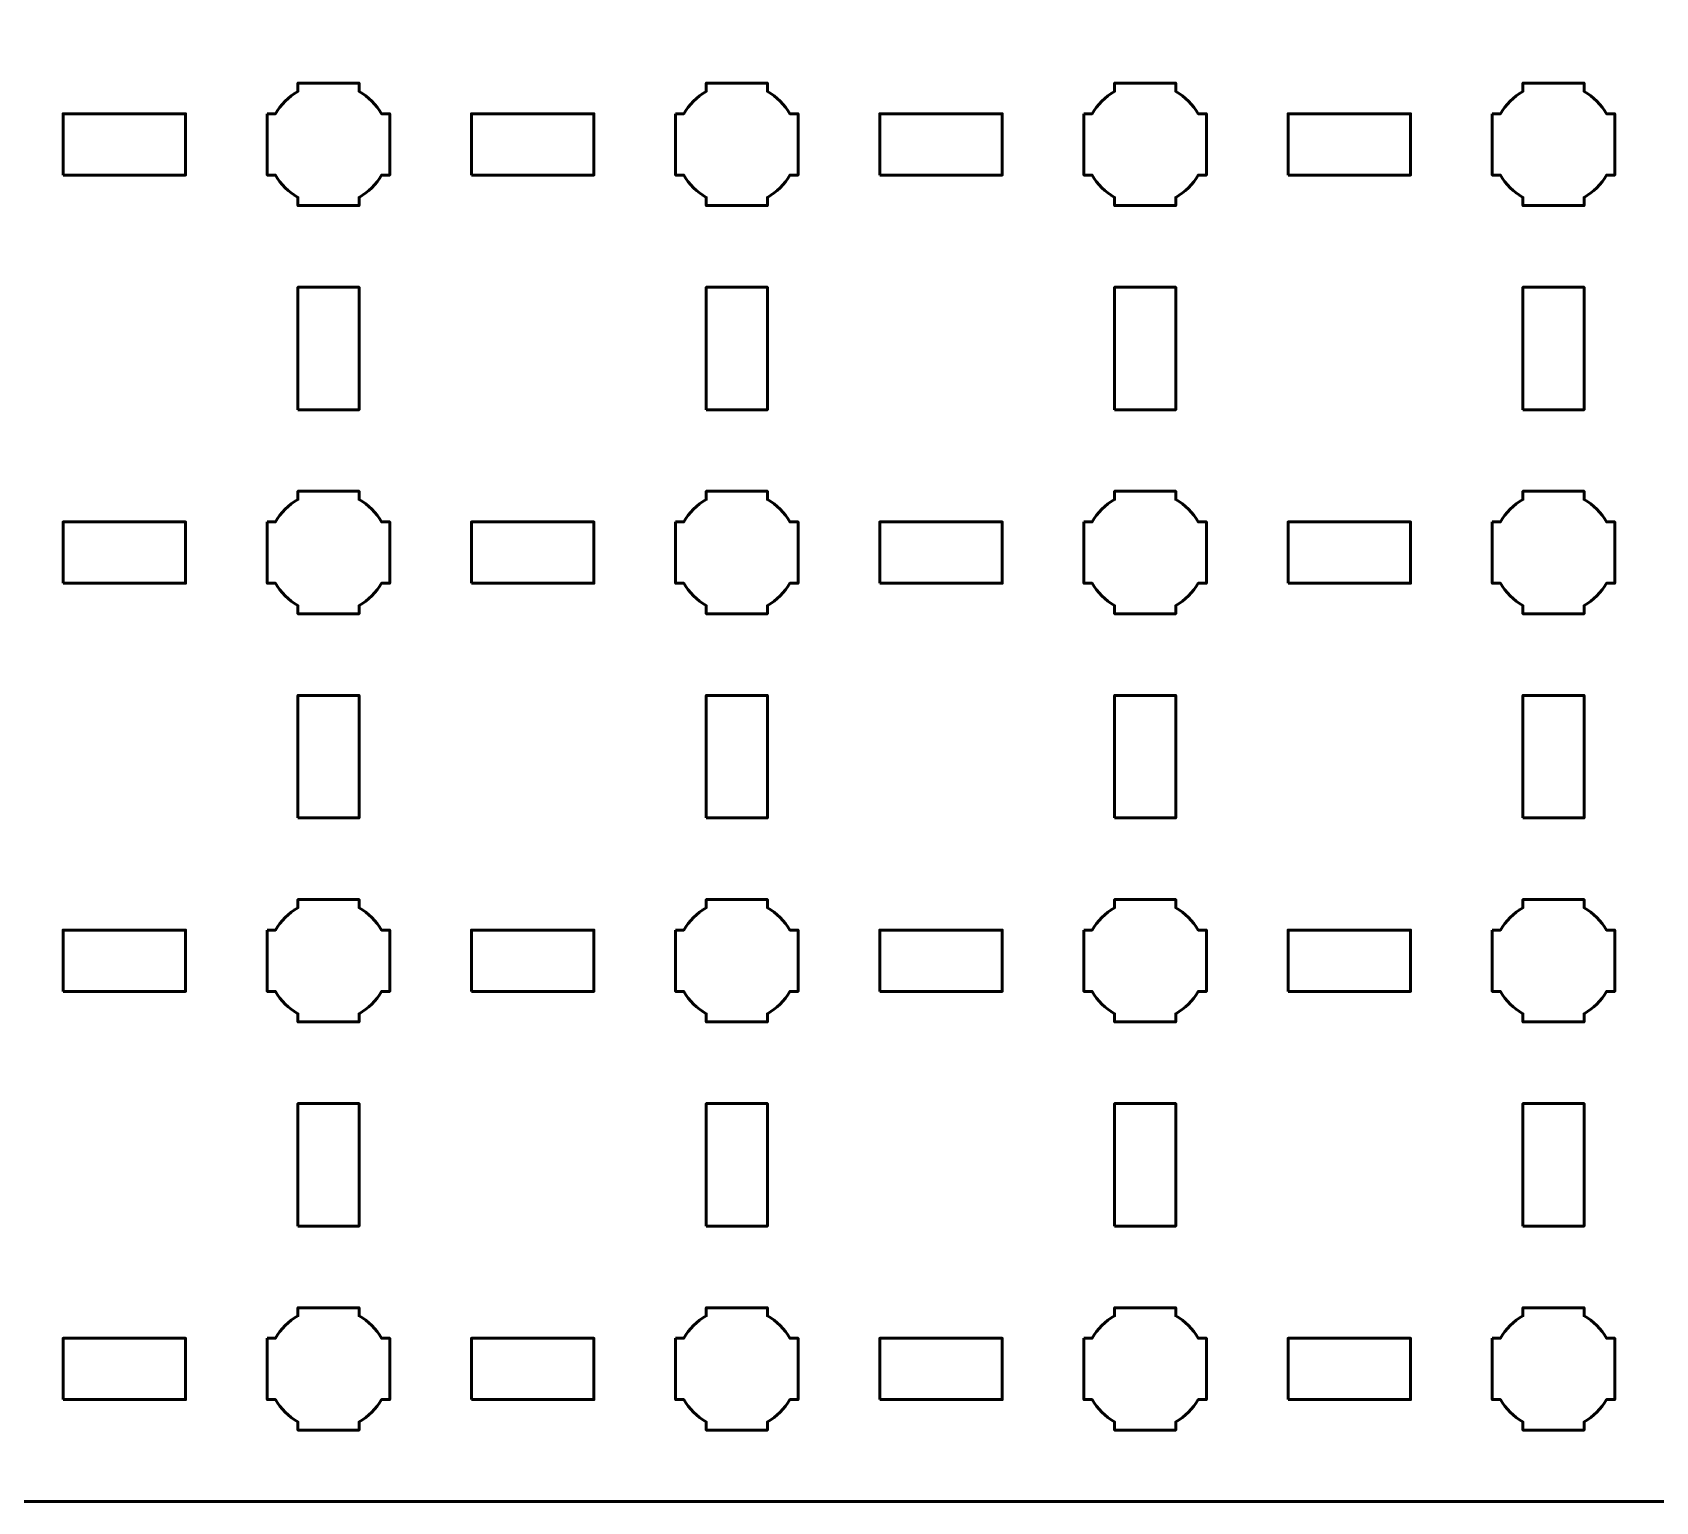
# Model space of a CAD drawing. Header units: centimetres. Extents: x -40.1 to 19.1, y -44.5 to 14.8.
# Drawn here: x -18.95 to -11, y -44.5 to -37.3 of the extents above; entities that cross this region are included whole.
import ezdxf

# ---------------------------------------------------------------- set-up
doc = ezdxf.new("R2010")
doc.units = ezdxf.units.CM
doc.header["$MEASUREMENT"] = 0
doc.layers.add('Layer 1', color=7, linetype='Continuous')

msp = doc.modelspace()

# ---------------------------------------------------------------- linework, layer by layer
at = {"layer": 'Layer 1', "lineweight": 53}
for points in [[(-18.8, -38), (-18.2, -38), (-18.2, -37.7), (-18.8, -37.7), (-18.8, -38)], [(-16.8, -38), (-16.2, -38), (-16.2, -37.7), (-16.8, -37.7), (-16.8, -38)], [(-14.8, -38), (-14.2, -38), (-14.2, -37.7), (-14.8, -37.7), (-14.8, -38)], [(-12.8, -38), (-12.2, -38), (-12.2, -37.7), (-12.8, -37.7), (-12.8, -38)], [(-17.65, -39.15), (-17.35, -39.15), (-17.35, -38.55), (-17.65, -38.55), (-17.65, -39.15)], [(-15.65, -39.15), (-15.35, -39.15), (-15.35, -38.55), (-15.65, -38.55), (-15.65, -39.15)], [(-13.65, -39.15), (-13.35, -39.15), (-13.35, -38.55), (-13.65, -38.55), (-13.65, -39.15)], [(-11.65, -39.15), (-11.35, -39.15), (-11.35, -38.55), (-11.65, -38.55), (-11.65, -39.15)], [(-18.8, -40), (-18.2, -40), (-18.2, -39.7), (-18.8, -39.7), (-18.8, -40)], [(-16.8, -40), (-16.2, -40), (-16.2, -39.7), (-16.8, -39.7), (-16.8, -40)], [(-14.8, -40), (-14.2, -40), (-14.2, -39.7), (-14.8, -39.7), (-14.8, -40)], [(-12.8, -40), (-12.2, -40), (-12.2, -39.7), (-12.8, -39.7), (-12.8, -40)], [(-17.65, -41.15), (-17.35, -41.15), (-17.35, -40.55), (-17.65, -40.55), (-17.65, -41.15)], [(-15.65, -41.15), (-15.35, -41.15), (-15.35, -40.55), (-15.65, -40.55), (-15.65, -41.15)], [(-13.65, -41.15), (-13.35, -41.15), (-13.35, -40.55), (-13.65, -40.55), (-13.65, -41.15)], [(-11.65, -41.15), (-11.35, -41.15), (-11.35, -40.55), (-11.65, -40.55), (-11.65, -41.15)], [(-18.8, -42), (-18.2, -42), (-18.2, -41.7), (-18.8, -41.7), (-18.8, -42)], [(-16.8, -42), (-16.2, -42), (-16.2, -41.7), (-16.8, -41.7), (-16.8, -42)], [(-14.8, -42), (-14.2, -42), (-14.2, -41.7), (-14.8, -41.7), (-14.8, -42)], [(-12.8, -42), (-12.2, -42), (-12.2, -41.7), (-12.8, -41.7), (-12.8, -42)], [(-17.65, -43.15), (-17.35, -43.15), (-17.35, -42.55), (-17.65, -42.55), (-17.65, -43.15)], [(-15.65, -43.15), (-15.35, -43.15), (-15.35, -42.55), (-15.65, -42.55), (-15.65, -43.15)], [(-13.65, -43.15), (-13.35, -43.15), (-13.35, -42.55), (-13.65, -42.55), (-13.65, -43.15)], [(-11.65, -43.15), (-11.35, -43.15), (-11.35, -42.55), (-11.65, -42.55), (-11.65, -43.15)], [(-18.8, -44), (-18.2, -44), (-18.2, -43.7), (-18.8, -43.7), (-18.8, -44)], [(-16.8, -44), (-16.2, -44), (-16.2, -43.7), (-16.8, -43.7), (-16.8, -44)], [(-14.8, -44), (-14.2, -44), (-14.2, -43.7), (-14.8, -43.7), (-14.8, -44)], [(-12.8, -44), (-12.2, -44), (-12.2, -43.7), (-12.8, -43.7), (-12.8, -44)]]:
    msp.add_lwpolyline(points, close=True, dxfattribs=at)
for points, knots in [([(-40.15, -44), (-40.15, -44), (-40.15, 14.3), (-40.15, 14.3), (-40.15, 14.3), (-40.15, 14.57609), (-39.92609, 14.8), (-39.65, 14.8), (-39.65, 14.8), (-39.65, 14.8), (18.65, 14.8), (18.65, 14.8), (18.65, 14.8), (18.92609, 14.8), (19.15, 14.57609), (19.15, 14.3), (19.15, 14.3), (19.15, 14.3), (19.15, -44), (19.15, -44), (19.15, -44), (19.15, -44.27609), (18.92609, -44.5), (18.65, -44.5), (18.65, -44.5), (18.65, -44.5), (-39.65, -44.5), (-39.65, -44.5), (-39.65, -44.5), (-39.92609, -44.5), (-40.15, -44.27609), (-40.15, -44)], [0, 0, 0, 0, 0.125, 0.125, 0.125, 0.125, 0.25, 0.25, 0.25, 0.25, 0.375, 0.375, 0.375, 0.375, 0.5, 0.5, 0.5, 0.5, 0.625, 0.625, 0.625, 0.625, 0.75, 0.75, 0.75, 0.75, 0.875, 0.875, 0.875, 0.875, 1, 1, 1, 1]), ([(-17.8, -37.7), (-17.8, -37.7), (-17.75985, -37.7), (-17.75985, -37.7), (-17.75985, -37.7), (-17.7335, -37.65447), (-17.69553, -37.6165), (-17.65, -37.59015), (-17.65, -37.59015), (-17.65, -37.59015), (-17.65, -37.55), (-17.65, -37.55), (-17.65, -37.55), (-17.65, -37.55), (-17.5, -37.55), (-17.5, -37.55), (-17.5, -37.55), (-17.5, -37.55), (-17.35, -37.55), (-17.35, -37.55), (-17.35, -37.55), (-17.35, -37.55), (-17.35, -37.59015), (-17.35, -37.59015), (-17.35, -37.59015), (-17.30447, -37.6165), (-17.2665, -37.65447), (-17.24015, -37.7), (-17.24015, -37.7), (-17.24015, -37.7), (-17.2, -37.7), (-17.2, -37.7), (-17.2, -37.7), (-17.2, -37.7), (-17.2, -37.85), (-17.2, -37.85), (-17.2, -37.85), (-17.2, -37.85), (-17.2, -38), (-17.2, -38), (-17.2, -38), (-17.2, -38), (-17.24015, -38), (-17.24015, -38), (-17.24015, -38), (-17.2665, -38.04553), (-17.30447, -38.0835), (-17.35, -38.10985), (-17.35, -38.10985), (-17.35, -38.10985), (-17.35, -38.15), (-17.35, -38.15), (-17.35, -38.15), (-17.35, -38.15), (-17.5, -38.15), (-17.5, -38.15), (-17.5, -38.15), (-17.5, -38.15), (-17.65, -38.15), (-17.65, -38.15), (-17.65, -38.15), (-17.65, -38.15), (-17.65, -38.10985), (-17.65, -38.10985), (-17.65, -38.10985), (-17.69553, -38.0835), (-17.7335, -38.04553), (-17.75985, -38), (-17.75985, -38), (-17.75985, -38), (-17.8, -38), (-17.8, -38), (-17.8, -38), (-17.8, -38), (-17.8, -37.85), (-17.8, -37.85), (-17.8, -37.85), (-17.8, -37.85), (-17.8, -37.7), (-17.8, -37.7)], [0, 0, 0, 0, 0.05, 0.05, 0.05, 0.05, 0.1, 0.1, 0.1, 0.1, 0.15, 0.15, 0.15, 0.15, 0.2, 0.2, 0.2, 0.2, 0.25, 0.25, 0.25, 0.25, 0.3, 0.3, 0.3, 0.3, 0.35, 0.35, 0.35, 0.35, 0.4, 0.4, 0.4, 0.4, 0.45, 0.45, 0.45, 0.45, 0.5, 0.5, 0.5, 0.5, 0.55, 0.55, 0.55, 0.55, 0.6, 0.6, 0.6, 0.6, 0.65, 0.65, 0.65, 0.65, 0.7, 0.7, 0.7, 0.7, 0.75, 0.75, 0.75, 0.75, 0.8, 0.8, 0.8, 0.8, 0.85, 0.85, 0.85, 0.85, 0.9, 0.9, 0.9, 0.9, 0.95, 0.95, 0.95, 0.95, 1, 1, 1, 1]), ([(-15.8, -37.7), (-15.8, -37.7), (-15.75985, -37.7), (-15.75985, -37.7), (-15.75985, -37.7), (-15.7335, -37.65447), (-15.69553, -37.6165), (-15.65, -37.59015), (-15.65, -37.59015), (-15.65, -37.59015), (-15.65, -37.55), (-15.65, -37.55), (-15.65, -37.55), (-15.65, -37.55), (-15.5, -37.55), (-15.5, -37.55), (-15.5, -37.55), (-15.5, -37.55), (-15.35, -37.55), (-15.35, -37.55), (-15.35, -37.55), (-15.35, -37.55), (-15.35, -37.59015), (-15.35, -37.59015), (-15.35, -37.59015), (-15.30447, -37.6165), (-15.2665, -37.65447), (-15.24015, -37.7), (-15.24015, -37.7), (-15.24015, -37.7), (-15.2, -37.7), (-15.2, -37.7), (-15.2, -37.7), (-15.2, -37.7), (-15.2, -37.85), (-15.2, -37.85), (-15.2, -37.85), (-15.2, -37.85), (-15.2, -38), (-15.2, -38), (-15.2, -38), (-15.2, -38), (-15.24015, -38), (-15.24015, -38), (-15.24015, -38), (-15.2665, -38.04553), (-15.30447, -38.0835), (-15.35, -38.10985), (-15.35, -38.10985), (-15.35, -38.10985), (-15.35, -38.15), (-15.35, -38.15), (-15.35, -38.15), (-15.35, -38.15), (-15.5, -38.15), (-15.5, -38.15), (-15.5, -38.15), (-15.5, -38.15), (-15.65, -38.15), (-15.65, -38.15), (-15.65, -38.15), (-15.65, -38.15), (-15.65, -38.10985), (-15.65, -38.10985), (-15.65, -38.10985), (-15.69553, -38.0835), (-15.7335, -38.04553), (-15.75985, -38), (-15.75985, -38), (-15.75985, -38), (-15.8, -38), (-15.8, -38), (-15.8, -38), (-15.8, -38), (-15.8, -37.85), (-15.8, -37.85), (-15.8, -37.85), (-15.8, -37.85), (-15.8, -37.7), (-15.8, -37.7)], [0, 0, 0, 0, 0.05, 0.05, 0.05, 0.05, 0.1, 0.1, 0.1, 0.1, 0.15, 0.15, 0.15, 0.15, 0.2, 0.2, 0.2, 0.2, 0.25, 0.25, 0.25, 0.25, 0.3, 0.3, 0.3, 0.3, 0.35, 0.35, 0.35, 0.35, 0.4, 0.4, 0.4, 0.4, 0.45, 0.45, 0.45, 0.45, 0.5, 0.5, 0.5, 0.5, 0.55, 0.55, 0.55, 0.55, 0.6, 0.6, 0.6, 0.6, 0.65, 0.65, 0.65, 0.65, 0.7, 0.7, 0.7, 0.7, 0.75, 0.75, 0.75, 0.75, 0.8, 0.8, 0.8, 0.8, 0.85, 0.85, 0.85, 0.85, 0.9, 0.9, 0.9, 0.9, 0.95, 0.95, 0.95, 0.95, 1, 1, 1, 1]), ([(-13.8, -37.7), (-13.8, -37.7), (-13.75985, -37.7), (-13.75985, -37.7), (-13.75985, -37.7), (-13.7335, -37.65447), (-13.69553, -37.6165), (-13.65, -37.59015), (-13.65, -37.59015), (-13.65, -37.59015), (-13.65, -37.55), (-13.65, -37.55), (-13.65, -37.55), (-13.65, -37.55), (-13.5, -37.55), (-13.5, -37.55), (-13.5, -37.55), (-13.5, -37.55), (-13.35, -37.55), (-13.35, -37.55), (-13.35, -37.55), (-13.35, -37.55), (-13.35, -37.59015), (-13.35, -37.59015), (-13.35, -37.59015), (-13.30447, -37.6165), (-13.2665, -37.65447), (-13.24015, -37.7), (-13.24015, -37.7), (-13.24015, -37.7), (-13.2, -37.7), (-13.2, -37.7), (-13.2, -37.7), (-13.2, -37.7), (-13.2, -37.85), (-13.2, -37.85), (-13.2, -37.85), (-13.2, -37.85), (-13.2, -38), (-13.2, -38), (-13.2, -38), (-13.2, -38), (-13.24015, -38), (-13.24015, -38), (-13.24015, -38), (-13.2665, -38.04553), (-13.30447, -38.0835), (-13.35, -38.10985), (-13.35, -38.10985), (-13.35, -38.10985), (-13.35, -38.15), (-13.35, -38.15), (-13.35, -38.15), (-13.35, -38.15), (-13.5, -38.15), (-13.5, -38.15), (-13.5, -38.15), (-13.5, -38.15), (-13.65, -38.15), (-13.65, -38.15), (-13.65, -38.15), (-13.65, -38.15), (-13.65, -38.10985), (-13.65, -38.10985), (-13.65, -38.10985), (-13.69553, -38.0835), (-13.7335, -38.04553), (-13.75985, -38), (-13.75985, -38), (-13.75985, -38), (-13.8, -38), (-13.8, -38), (-13.8, -38), (-13.8, -38), (-13.8, -37.85), (-13.8, -37.85), (-13.8, -37.85), (-13.8, -37.85), (-13.8, -37.7), (-13.8, -37.7)], [0, 0, 0, 0, 0.05, 0.05, 0.05, 0.05, 0.1, 0.1, 0.1, 0.1, 0.15, 0.15, 0.15, 0.15, 0.2, 0.2, 0.2, 0.2, 0.25, 0.25, 0.25, 0.25, 0.3, 0.3, 0.3, 0.3, 0.35, 0.35, 0.35, 0.35, 0.4, 0.4, 0.4, 0.4, 0.45, 0.45, 0.45, 0.45, 0.5, 0.5, 0.5, 0.5, 0.55, 0.55, 0.55, 0.55, 0.6, 0.6, 0.6, 0.6, 0.65, 0.65, 0.65, 0.65, 0.7, 0.7, 0.7, 0.7, 0.75, 0.75, 0.75, 0.75, 0.8, 0.8, 0.8, 0.8, 0.85, 0.85, 0.85, 0.85, 0.9, 0.9, 0.9, 0.9, 0.95, 0.95, 0.95, 0.95, 1, 1, 1, 1]), ([(-11.8, -37.7), (-11.8, -37.7), (-11.75985, -37.7), (-11.75985, -37.7), (-11.75985, -37.7), (-11.7335, -37.65447), (-11.69553, -37.6165), (-11.65, -37.59015), (-11.65, -37.59015), (-11.65, -37.59015), (-11.65, -37.55), (-11.65, -37.55), (-11.65, -37.55), (-11.65, -37.55), (-11.5, -37.55), (-11.5, -37.55), (-11.5, -37.55), (-11.5, -37.55), (-11.35, -37.55), (-11.35, -37.55), (-11.35, -37.55), (-11.35, -37.55), (-11.35, -37.59015), (-11.35, -37.59015), (-11.35, -37.59015), (-11.30447, -37.6165), (-11.2665, -37.65447), (-11.24015, -37.7), (-11.24015, -37.7), (-11.24015, -37.7), (-11.2, -37.7), (-11.2, -37.7), (-11.2, -37.7), (-11.2, -37.7), (-11.2, -37.85), (-11.2, -37.85), (-11.2, -37.85), (-11.2, -37.85), (-11.2, -38), (-11.2, -38), (-11.2, -38), (-11.2, -38), (-11.24015, -38), (-11.24015, -38), (-11.24015, -38), (-11.2665, -38.04553), (-11.30447, -38.0835), (-11.35, -38.10985), (-11.35, -38.10985), (-11.35, -38.10985), (-11.35, -38.15), (-11.35, -38.15), (-11.35, -38.15), (-11.35, -38.15), (-11.5, -38.15), (-11.5, -38.15), (-11.5, -38.15), (-11.5, -38.15), (-11.65, -38.15), (-11.65, -38.15), (-11.65, -38.15), (-11.65, -38.15), (-11.65, -38.10985), (-11.65, -38.10985), (-11.65, -38.10985), (-11.69553, -38.0835), (-11.7335, -38.04553), (-11.75985, -38), (-11.75985, -38), (-11.75985, -38), (-11.8, -38), (-11.8, -38), (-11.8, -38), (-11.8, -38), (-11.8, -37.85), (-11.8, -37.85), (-11.8, -37.85), (-11.8, -37.85), (-11.8, -37.7), (-11.8, -37.7)], [0, 0, 0, 0, 0.05, 0.05, 0.05, 0.05, 0.1, 0.1, 0.1, 0.1, 0.15, 0.15, 0.15, 0.15, 0.2, 0.2, 0.2, 0.2, 0.25, 0.25, 0.25, 0.25, 0.3, 0.3, 0.3, 0.3, 0.35, 0.35, 0.35, 0.35, 0.4, 0.4, 0.4, 0.4, 0.45, 0.45, 0.45, 0.45, 0.5, 0.5, 0.5, 0.5, 0.55, 0.55, 0.55, 0.55, 0.6, 0.6, 0.6, 0.6, 0.65, 0.65, 0.65, 0.65, 0.7, 0.7, 0.7, 0.7, 0.75, 0.75, 0.75, 0.75, 0.8, 0.8, 0.8, 0.8, 0.85, 0.85, 0.85, 0.85, 0.9, 0.9, 0.9, 0.9, 0.95, 0.95, 0.95, 0.95, 1, 1, 1, 1]), ([(-17.8, -39.7), (-17.8, -39.7), (-17.75985, -39.7), (-17.75985, -39.7), (-17.75985, -39.7), (-17.7335, -39.65447), (-17.69553, -39.6165), (-17.65, -39.59015), (-17.65, -39.59015), (-17.65, -39.59015), (-17.65, -39.55), (-17.65, -39.55), (-17.65, -39.55), (-17.65, -39.55), (-17.5, -39.55), (-17.5, -39.55), (-17.5, -39.55), (-17.5, -39.55), (-17.35, -39.55), (-17.35, -39.55), (-17.35, -39.55), (-17.35, -39.55), (-17.35, -39.59015), (-17.35, -39.59015), (-17.35, -39.59015), (-17.30447, -39.6165), (-17.2665, -39.65447), (-17.24015, -39.7), (-17.24015, -39.7), (-17.24015, -39.7), (-17.2, -39.7), (-17.2, -39.7), (-17.2, -39.7), (-17.2, -39.7), (-17.2, -39.85), (-17.2, -39.85), (-17.2, -39.85), (-17.2, -39.85), (-17.2, -40), (-17.2, -40), (-17.2, -40), (-17.2, -40), (-17.24015, -40), (-17.24015, -40), (-17.24015, -40), (-17.2665, -40.04553), (-17.30447, -40.0835), (-17.35, -40.10985), (-17.35, -40.10985), (-17.35, -40.10985), (-17.35, -40.15), (-17.35, -40.15), (-17.35, -40.15), (-17.35, -40.15), (-17.5, -40.15), (-17.5, -40.15), (-17.5, -40.15), (-17.5, -40.15), (-17.65, -40.15), (-17.65, -40.15), (-17.65, -40.15), (-17.65, -40.15), (-17.65, -40.10985), (-17.65, -40.10985), (-17.65, -40.10985), (-17.69553, -40.0835), (-17.7335, -40.04553), (-17.75985, -40), (-17.75985, -40), (-17.75985, -40), (-17.8, -40), (-17.8, -40), (-17.8, -40), (-17.8, -40), (-17.8, -39.85), (-17.8, -39.85), (-17.8, -39.85), (-17.8, -39.85), (-17.8, -39.7), (-17.8, -39.7)], [0, 0, 0, 0, 0.05, 0.05, 0.05, 0.05, 0.1, 0.1, 0.1, 0.1, 0.15, 0.15, 0.15, 0.15, 0.2, 0.2, 0.2, 0.2, 0.25, 0.25, 0.25, 0.25, 0.3, 0.3, 0.3, 0.3, 0.35, 0.35, 0.35, 0.35, 0.4, 0.4, 0.4, 0.4, 0.45, 0.45, 0.45, 0.45, 0.5, 0.5, 0.5, 0.5, 0.55, 0.55, 0.55, 0.55, 0.6, 0.6, 0.6, 0.6, 0.65, 0.65, 0.65, 0.65, 0.7, 0.7, 0.7, 0.7, 0.75, 0.75, 0.75, 0.75, 0.8, 0.8, 0.8, 0.8, 0.85, 0.85, 0.85, 0.85, 0.9, 0.9, 0.9, 0.9, 0.95, 0.95, 0.95, 0.95, 1, 1, 1, 1]), ([(-15.8, -39.7), (-15.8, -39.7), (-15.75985, -39.7), (-15.75985, -39.7), (-15.75985, -39.7), (-15.7335, -39.65447), (-15.69553, -39.6165), (-15.65, -39.59015), (-15.65, -39.59015), (-15.65, -39.59015), (-15.65, -39.55), (-15.65, -39.55), (-15.65, -39.55), (-15.65, -39.55), (-15.5, -39.55), (-15.5, -39.55), (-15.5, -39.55), (-15.5, -39.55), (-15.35, -39.55), (-15.35, -39.55), (-15.35, -39.55), (-15.35, -39.55), (-15.35, -39.59015), (-15.35, -39.59015), (-15.35, -39.59015), (-15.30447, -39.6165), (-15.2665, -39.65447), (-15.24015, -39.7), (-15.24015, -39.7), (-15.24015, -39.7), (-15.2, -39.7), (-15.2, -39.7), (-15.2, -39.7), (-15.2, -39.7), (-15.2, -39.85), (-15.2, -39.85), (-15.2, -39.85), (-15.2, -39.85), (-15.2, -40), (-15.2, -40), (-15.2, -40), (-15.2, -40), (-15.24015, -40), (-15.24015, -40), (-15.24015, -40), (-15.2665, -40.04553), (-15.30447, -40.0835), (-15.35, -40.10985), (-15.35, -40.10985), (-15.35, -40.10985), (-15.35, -40.15), (-15.35, -40.15), (-15.35, -40.15), (-15.35, -40.15), (-15.5, -40.15), (-15.5, -40.15), (-15.5, -40.15), (-15.5, -40.15), (-15.65, -40.15), (-15.65, -40.15), (-15.65, -40.15), (-15.65, -40.15), (-15.65, -40.10985), (-15.65, -40.10985), (-15.65, -40.10985), (-15.69553, -40.0835), (-15.7335, -40.04553), (-15.75985, -40), (-15.75985, -40), (-15.75985, -40), (-15.8, -40), (-15.8, -40), (-15.8, -40), (-15.8, -40), (-15.8, -39.85), (-15.8, -39.85), (-15.8, -39.85), (-15.8, -39.85), (-15.8, -39.7), (-15.8, -39.7)], [0, 0, 0, 0, 0.05, 0.05, 0.05, 0.05, 0.1, 0.1, 0.1, 0.1, 0.15, 0.15, 0.15, 0.15, 0.2, 0.2, 0.2, 0.2, 0.25, 0.25, 0.25, 0.25, 0.3, 0.3, 0.3, 0.3, 0.35, 0.35, 0.35, 0.35, 0.4, 0.4, 0.4, 0.4, 0.45, 0.45, 0.45, 0.45, 0.5, 0.5, 0.5, 0.5, 0.55, 0.55, 0.55, 0.55, 0.6, 0.6, 0.6, 0.6, 0.65, 0.65, 0.65, 0.65, 0.7, 0.7, 0.7, 0.7, 0.75, 0.75, 0.75, 0.75, 0.8, 0.8, 0.8, 0.8, 0.85, 0.85, 0.85, 0.85, 0.9, 0.9, 0.9, 0.9, 0.95, 0.95, 0.95, 0.95, 1, 1, 1, 1]), ([(-13.8, -39.7), (-13.8, -39.7), (-13.75985, -39.7), (-13.75985, -39.7), (-13.75985, -39.7), (-13.7335, -39.65447), (-13.69553, -39.6165), (-13.65, -39.59015), (-13.65, -39.59015), (-13.65, -39.59015), (-13.65, -39.55), (-13.65, -39.55), (-13.65, -39.55), (-13.65, -39.55), (-13.5, -39.55), (-13.5, -39.55), (-13.5, -39.55), (-13.5, -39.55), (-13.35, -39.55), (-13.35, -39.55), (-13.35, -39.55), (-13.35, -39.55), (-13.35, -39.59015), (-13.35, -39.59015), (-13.35, -39.59015), (-13.30447, -39.6165), (-13.2665, -39.65447), (-13.24015, -39.7), (-13.24015, -39.7), (-13.24015, -39.7), (-13.2, -39.7), (-13.2, -39.7), (-13.2, -39.7), (-13.2, -39.7), (-13.2, -39.85), (-13.2, -39.85), (-13.2, -39.85), (-13.2, -39.85), (-13.2, -40), (-13.2, -40), (-13.2, -40), (-13.2, -40), (-13.24015, -40), (-13.24015, -40), (-13.24015, -40), (-13.2665, -40.04553), (-13.30447, -40.0835), (-13.35, -40.10985), (-13.35, -40.10985), (-13.35, -40.10985), (-13.35, -40.15), (-13.35, -40.15), (-13.35, -40.15), (-13.35, -40.15), (-13.5, -40.15), (-13.5, -40.15), (-13.5, -40.15), (-13.5, -40.15), (-13.65, -40.15), (-13.65, -40.15), (-13.65, -40.15), (-13.65, -40.15), (-13.65, -40.10985), (-13.65, -40.10985), (-13.65, -40.10985), (-13.69553, -40.0835), (-13.7335, -40.04553), (-13.75985, -40), (-13.75985, -40), (-13.75985, -40), (-13.8, -40), (-13.8, -40), (-13.8, -40), (-13.8, -40), (-13.8, -39.85), (-13.8, -39.85), (-13.8, -39.85), (-13.8, -39.85), (-13.8, -39.7), (-13.8, -39.7)], [0, 0, 0, 0, 0.05, 0.05, 0.05, 0.05, 0.1, 0.1, 0.1, 0.1, 0.15, 0.15, 0.15, 0.15, 0.2, 0.2, 0.2, 0.2, 0.25, 0.25, 0.25, 0.25, 0.3, 0.3, 0.3, 0.3, 0.35, 0.35, 0.35, 0.35, 0.4, 0.4, 0.4, 0.4, 0.45, 0.45, 0.45, 0.45, 0.5, 0.5, 0.5, 0.5, 0.55, 0.55, 0.55, 0.55, 0.6, 0.6, 0.6, 0.6, 0.65, 0.65, 0.65, 0.65, 0.7, 0.7, 0.7, 0.7, 0.75, 0.75, 0.75, 0.75, 0.8, 0.8, 0.8, 0.8, 0.85, 0.85, 0.85, 0.85, 0.9, 0.9, 0.9, 0.9, 0.95, 0.95, 0.95, 0.95, 1, 1, 1, 1]), ([(-11.8, -39.7), (-11.8, -39.7), (-11.75985, -39.7), (-11.75985, -39.7), (-11.75985, -39.7), (-11.7335, -39.65447), (-11.69553, -39.6165), (-11.65, -39.59015), (-11.65, -39.59015), (-11.65, -39.59015), (-11.65, -39.55), (-11.65, -39.55), (-11.65, -39.55), (-11.65, -39.55), (-11.5, -39.55), (-11.5, -39.55), (-11.5, -39.55), (-11.5, -39.55), (-11.35, -39.55), (-11.35, -39.55), (-11.35, -39.55), (-11.35, -39.55), (-11.35, -39.59015), (-11.35, -39.59015), (-11.35, -39.59015), (-11.30447, -39.6165), (-11.2665, -39.65447), (-11.24015, -39.7), (-11.24015, -39.7), (-11.24015, -39.7), (-11.2, -39.7), (-11.2, -39.7), (-11.2, -39.7), (-11.2, -39.7), (-11.2, -39.85), (-11.2, -39.85), (-11.2, -39.85), (-11.2, -39.85), (-11.2, -40), (-11.2, -40), (-11.2, -40), (-11.2, -40), (-11.24015, -40), (-11.24015, -40), (-11.24015, -40), (-11.2665, -40.04553), (-11.30447, -40.0835), (-11.35, -40.10985), (-11.35, -40.10985), (-11.35, -40.10985), (-11.35, -40.15), (-11.35, -40.15), (-11.35, -40.15), (-11.35, -40.15), (-11.5, -40.15), (-11.5, -40.15), (-11.5, -40.15), (-11.5, -40.15), (-11.65, -40.15), (-11.65, -40.15), (-11.65, -40.15), (-11.65, -40.15), (-11.65, -40.10985), (-11.65, -40.10985), (-11.65, -40.10985), (-11.69553, -40.0835), (-11.7335, -40.04553), (-11.75985, -40), (-11.75985, -40), (-11.75985, -40), (-11.8, -40), (-11.8, -40), (-11.8, -40), (-11.8, -40), (-11.8, -39.85), (-11.8, -39.85), (-11.8, -39.85), (-11.8, -39.85), (-11.8, -39.7), (-11.8, -39.7)], [0, 0, 0, 0, 0.05, 0.05, 0.05, 0.05, 0.1, 0.1, 0.1, 0.1, 0.15, 0.15, 0.15, 0.15, 0.2, 0.2, 0.2, 0.2, 0.25, 0.25, 0.25, 0.25, 0.3, 0.3, 0.3, 0.3, 0.35, 0.35, 0.35, 0.35, 0.4, 0.4, 0.4, 0.4, 0.45, 0.45, 0.45, 0.45, 0.5, 0.5, 0.5, 0.5, 0.55, 0.55, 0.55, 0.55, 0.6, 0.6, 0.6, 0.6, 0.65, 0.65, 0.65, 0.65, 0.7, 0.7, 0.7, 0.7, 0.75, 0.75, 0.75, 0.75, 0.8, 0.8, 0.8, 0.8, 0.85, 0.85, 0.85, 0.85, 0.9, 0.9, 0.9, 0.9, 0.95, 0.95, 0.95, 0.95, 1, 1, 1, 1]), ([(-17.8, -41.7), (-17.8, -41.7), (-17.75985, -41.7), (-17.75985, -41.7), (-17.75985, -41.7), (-17.7335, -41.65447), (-17.69553, -41.6165), (-17.65, -41.59015), (-17.65, -41.59015), (-17.65, -41.59015), (-17.65, -41.55), (-17.65, -41.55), (-17.65, -41.55), (-17.65, -41.55), (-17.5, -41.55), (-17.5, -41.55), (-17.5, -41.55), (-17.5, -41.55), (-17.35, -41.55), (-17.35, -41.55), (-17.35, -41.55), (-17.35, -41.55), (-17.35, -41.59015), (-17.35, -41.59015), (-17.35, -41.59015), (-17.30447, -41.6165), (-17.2665, -41.65447), (-17.24015, -41.7), (-17.24015, -41.7), (-17.24015, -41.7), (-17.2, -41.7), (-17.2, -41.7), (-17.2, -41.7), (-17.2, -41.7), (-17.2, -41.85), (-17.2, -41.85), (-17.2, -41.85), (-17.2, -41.85), (-17.2, -42), (-17.2, -42), (-17.2, -42), (-17.2, -42), (-17.24015, -42), (-17.24015, -42), (-17.24015, -42), (-17.2665, -42.04553), (-17.30447, -42.0835), (-17.35, -42.10985), (-17.35, -42.10985), (-17.35, -42.10985), (-17.35, -42.15), (-17.35, -42.15), (-17.35, -42.15), (-17.35, -42.15), (-17.5, -42.15), (-17.5, -42.15), (-17.5, -42.15), (-17.5, -42.15), (-17.65, -42.15), (-17.65, -42.15), (-17.65, -42.15), (-17.65, -42.15), (-17.65, -42.10985), (-17.65, -42.10985), (-17.65, -42.10985), (-17.69553, -42.0835), (-17.7335, -42.04553), (-17.75985, -42), (-17.75985, -42), (-17.75985, -42), (-17.8, -42), (-17.8, -42), (-17.8, -42), (-17.8, -42), (-17.8, -41.85), (-17.8, -41.85), (-17.8, -41.85), (-17.8, -41.85), (-17.8, -41.7), (-17.8, -41.7)], [0, 0, 0, 0, 0.05, 0.05, 0.05, 0.05, 0.1, 0.1, 0.1, 0.1, 0.15, 0.15, 0.15, 0.15, 0.2, 0.2, 0.2, 0.2, 0.25, 0.25, 0.25, 0.25, 0.3, 0.3, 0.3, 0.3, 0.35, 0.35, 0.35, 0.35, 0.4, 0.4, 0.4, 0.4, 0.45, 0.45, 0.45, 0.45, 0.5, 0.5, 0.5, 0.5, 0.55, 0.55, 0.55, 0.55, 0.6, 0.6, 0.6, 0.6, 0.65, 0.65, 0.65, 0.65, 0.7, 0.7, 0.7, 0.7, 0.75, 0.75, 0.75, 0.75, 0.8, 0.8, 0.8, 0.8, 0.85, 0.85, 0.85, 0.85, 0.9, 0.9, 0.9, 0.9, 0.95, 0.95, 0.95, 0.95, 1, 1, 1, 1]), ([(-15.8, -41.7), (-15.8, -41.7), (-15.75985, -41.7), (-15.75985, -41.7), (-15.75985, -41.7), (-15.7335, -41.65447), (-15.69553, -41.6165), (-15.65, -41.59015), (-15.65, -41.59015), (-15.65, -41.59015), (-15.65, -41.55), (-15.65, -41.55), (-15.65, -41.55), (-15.65, -41.55), (-15.5, -41.55), (-15.5, -41.55), (-15.5, -41.55), (-15.5, -41.55), (-15.35, -41.55), (-15.35, -41.55), (-15.35, -41.55), (-15.35, -41.55), (-15.35, -41.59015), (-15.35, -41.59015), (-15.35, -41.59015), (-15.30447, -41.6165), (-15.2665, -41.65447), (-15.24015, -41.7), (-15.24015, -41.7), (-15.24015, -41.7), (-15.2, -41.7), (-15.2, -41.7), (-15.2, -41.7), (-15.2, -41.7), (-15.2, -41.85), (-15.2, -41.85), (-15.2, -41.85), (-15.2, -41.85), (-15.2, -42), (-15.2, -42), (-15.2, -42), (-15.2, -42), (-15.24015, -42), (-15.24015, -42), (-15.24015, -42), (-15.2665, -42.04553), (-15.30447, -42.0835), (-15.35, -42.10985), (-15.35, -42.10985), (-15.35, -42.10985), (-15.35, -42.15), (-15.35, -42.15), (-15.35, -42.15), (-15.35, -42.15), (-15.5, -42.15), (-15.5, -42.15), (-15.5, -42.15), (-15.5, -42.15), (-15.65, -42.15), (-15.65, -42.15), (-15.65, -42.15), (-15.65, -42.15), (-15.65, -42.10985), (-15.65, -42.10985), (-15.65, -42.10985), (-15.69553, -42.0835), (-15.7335, -42.04553), (-15.75985, -42), (-15.75985, -42), (-15.75985, -42), (-15.8, -42), (-15.8, -42), (-15.8, -42), (-15.8, -42), (-15.8, -41.85), (-15.8, -41.85), (-15.8, -41.85), (-15.8, -41.85), (-15.8, -41.7), (-15.8, -41.7)], [0, 0, 0, 0, 0.05, 0.05, 0.05, 0.05, 0.1, 0.1, 0.1, 0.1, 0.15, 0.15, 0.15, 0.15, 0.2, 0.2, 0.2, 0.2, 0.25, 0.25, 0.25, 0.25, 0.3, 0.3, 0.3, 0.3, 0.35, 0.35, 0.35, 0.35, 0.4, 0.4, 0.4, 0.4, 0.45, 0.45, 0.45, 0.45, 0.5, 0.5, 0.5, 0.5, 0.55, 0.55, 0.55, 0.55, 0.6, 0.6, 0.6, 0.6, 0.65, 0.65, 0.65, 0.65, 0.7, 0.7, 0.7, 0.7, 0.75, 0.75, 0.75, 0.75, 0.8, 0.8, 0.8, 0.8, 0.85, 0.85, 0.85, 0.85, 0.9, 0.9, 0.9, 0.9, 0.95, 0.95, 0.95, 0.95, 1, 1, 1, 1]), ([(-13.8, -41.7), (-13.8, -41.7), (-13.75985, -41.7), (-13.75985, -41.7), (-13.75985, -41.7), (-13.7335, -41.65447), (-13.69553, -41.6165), (-13.65, -41.59015), (-13.65, -41.59015), (-13.65, -41.59015), (-13.65, -41.55), (-13.65, -41.55), (-13.65, -41.55), (-13.65, -41.55), (-13.5, -41.55), (-13.5, -41.55), (-13.5, -41.55), (-13.5, -41.55), (-13.35, -41.55), (-13.35, -41.55), (-13.35, -41.55), (-13.35, -41.55), (-13.35, -41.59015), (-13.35, -41.59015), (-13.35, -41.59015), (-13.30447, -41.6165), (-13.2665, -41.65447), (-13.24015, -41.7), (-13.24015, -41.7), (-13.24015, -41.7), (-13.2, -41.7), (-13.2, -41.7), (-13.2, -41.7), (-13.2, -41.7), (-13.2, -41.85), (-13.2, -41.85), (-13.2, -41.85), (-13.2, -41.85), (-13.2, -42), (-13.2, -42), (-13.2, -42), (-13.2, -42), (-13.24015, -42), (-13.24015, -42), (-13.24015, -42), (-13.2665, -42.04553), (-13.30447, -42.0835), (-13.35, -42.10985), (-13.35, -42.10985), (-13.35, -42.10985), (-13.35, -42.15), (-13.35, -42.15), (-13.35, -42.15), (-13.35, -42.15), (-13.5, -42.15), (-13.5, -42.15), (-13.5, -42.15), (-13.5, -42.15), (-13.65, -42.15), (-13.65, -42.15), (-13.65, -42.15), (-13.65, -42.15), (-13.65, -42.10985), (-13.65, -42.10985), (-13.65, -42.10985), (-13.69553, -42.0835), (-13.7335, -42.04553), (-13.75985, -42), (-13.75985, -42), (-13.75985, -42), (-13.8, -42), (-13.8, -42), (-13.8, -42), (-13.8, -42), (-13.8, -41.85), (-13.8, -41.85), (-13.8, -41.85), (-13.8, -41.85), (-13.8, -41.7), (-13.8, -41.7)], [0, 0, 0, 0, 0.05, 0.05, 0.05, 0.05, 0.1, 0.1, 0.1, 0.1, 0.15, 0.15, 0.15, 0.15, 0.2, 0.2, 0.2, 0.2, 0.25, 0.25, 0.25, 0.25, 0.3, 0.3, 0.3, 0.3, 0.35, 0.35, 0.35, 0.35, 0.4, 0.4, 0.4, 0.4, 0.45, 0.45, 0.45, 0.45, 0.5, 0.5, 0.5, 0.5, 0.55, 0.55, 0.55, 0.55, 0.6, 0.6, 0.6, 0.6, 0.65, 0.65, 0.65, 0.65, 0.7, 0.7, 0.7, 0.7, 0.75, 0.75, 0.75, 0.75, 0.8, 0.8, 0.8, 0.8, 0.85, 0.85, 0.85, 0.85, 0.9, 0.9, 0.9, 0.9, 0.95, 0.95, 0.95, 0.95, 1, 1, 1, 1]), ([(-11.8, -41.7), (-11.8, -41.7), (-11.75985, -41.7), (-11.75985, -41.7), (-11.75985, -41.7), (-11.7335, -41.65447), (-11.69553, -41.6165), (-11.65, -41.59015), (-11.65, -41.59015), (-11.65, -41.59015), (-11.65, -41.55), (-11.65, -41.55), (-11.65, -41.55), (-11.65, -41.55), (-11.5, -41.55), (-11.5, -41.55), (-11.5, -41.55), (-11.5, -41.55), (-11.35, -41.55), (-11.35, -41.55), (-11.35, -41.55), (-11.35, -41.55), (-11.35, -41.59015), (-11.35, -41.59015), (-11.35, -41.59015), (-11.30447, -41.6165), (-11.2665, -41.65447), (-11.24015, -41.7), (-11.24015, -41.7), (-11.24015, -41.7), (-11.2, -41.7), (-11.2, -41.7), (-11.2, -41.7), (-11.2, -41.7), (-11.2, -41.85), (-11.2, -41.85), (-11.2, -41.85), (-11.2, -41.85), (-11.2, -42), (-11.2, -42), (-11.2, -42), (-11.2, -42), (-11.24015, -42), (-11.24015, -42), (-11.24015, -42), (-11.2665, -42.04553), (-11.30447, -42.0835), (-11.35, -42.10985), (-11.35, -42.10985), (-11.35, -42.10985), (-11.35, -42.15), (-11.35, -42.15), (-11.35, -42.15), (-11.35, -42.15), (-11.5, -42.15), (-11.5, -42.15), (-11.5, -42.15), (-11.5, -42.15), (-11.65, -42.15), (-11.65, -42.15), (-11.65, -42.15), (-11.65, -42.15), (-11.65, -42.10985), (-11.65, -42.10985), (-11.65, -42.10985), (-11.69553, -42.0835), (-11.7335, -42.04553), (-11.75985, -42), (-11.75985, -42), (-11.75985, -42), (-11.8, -42), (-11.8, -42), (-11.8, -42), (-11.8, -42), (-11.8, -41.85), (-11.8, -41.85), (-11.8, -41.85), (-11.8, -41.85), (-11.8, -41.7), (-11.8, -41.7)], [0, 0, 0, 0, 0.05, 0.05, 0.05, 0.05, 0.1, 0.1, 0.1, 0.1, 0.15, 0.15, 0.15, 0.15, 0.2, 0.2, 0.2, 0.2, 0.25, 0.25, 0.25, 0.25, 0.3, 0.3, 0.3, 0.3, 0.35, 0.35, 0.35, 0.35, 0.4, 0.4, 0.4, 0.4, 0.45, 0.45, 0.45, 0.45, 0.5, 0.5, 0.5, 0.5, 0.55, 0.55, 0.55, 0.55, 0.6, 0.6, 0.6, 0.6, 0.65, 0.65, 0.65, 0.65, 0.7, 0.7, 0.7, 0.7, 0.75, 0.75, 0.75, 0.75, 0.8, 0.8, 0.8, 0.8, 0.85, 0.85, 0.85, 0.85, 0.9, 0.9, 0.9, 0.9, 0.95, 0.95, 0.95, 0.95, 1, 1, 1, 1]), ([(-17.8, -43.7), (-17.8, -43.7), (-17.75985, -43.7), (-17.75985, -43.7), (-17.75985, -43.7), (-17.7335, -43.65447), (-17.69553, -43.6165), (-17.65, -43.59015), (-17.65, -43.59015), (-17.65, -43.59015), (-17.65, -43.55), (-17.65, -43.55), (-17.65, -43.55), (-17.65, -43.55), (-17.5, -43.55), (-17.5, -43.55), (-17.5, -43.55), (-17.5, -43.55), (-17.35, -43.55), (-17.35, -43.55), (-17.35, -43.55), (-17.35, -43.55), (-17.35, -43.59015), (-17.35, -43.59015), (-17.35, -43.59015), (-17.30447, -43.6165), (-17.2665, -43.65447), (-17.24015, -43.7), (-17.24015, -43.7), (-17.24015, -43.7), (-17.2, -43.7), (-17.2, -43.7), (-17.2, -43.7), (-17.2, -43.7), (-17.2, -43.85), (-17.2, -43.85), (-17.2, -43.85), (-17.2, -43.85), (-17.2, -44), (-17.2, -44), (-17.2, -44), (-17.2, -44), (-17.24015, -44), (-17.24015, -44), (-17.24015, -44), (-17.2665, -44.04553), (-17.30447, -44.0835), (-17.35, -44.10985), (-17.35, -44.10985), (-17.35, -44.10985), (-17.35, -44.15), (-17.35, -44.15), (-17.35, -44.15), (-17.35, -44.15), (-17.5, -44.15), (-17.5, -44.15), (-17.5, -44.15), (-17.5, -44.15), (-17.65, -44.15), (-17.65, -44.15), (-17.65, -44.15), (-17.65, -44.15), (-17.65, -44.10985), (-17.65, -44.10985), (-17.65, -44.10985), (-17.69553, -44.0835), (-17.7335, -44.04553), (-17.75985, -44), (-17.75985, -44), (-17.75985, -44), (-17.8, -44), (-17.8, -44), (-17.8, -44), (-17.8, -44), (-17.8, -43.85), (-17.8, -43.85), (-17.8, -43.85), (-17.8, -43.85), (-17.8, -43.7), (-17.8, -43.7)], [0, 0, 0, 0, 0.05, 0.05, 0.05, 0.05, 0.1, 0.1, 0.1, 0.1, 0.15, 0.15, 0.15, 0.15, 0.2, 0.2, 0.2, 0.2, 0.25, 0.25, 0.25, 0.25, 0.3, 0.3, 0.3, 0.3, 0.35, 0.35, 0.35, 0.35, 0.4, 0.4, 0.4, 0.4, 0.45, 0.45, 0.45, 0.45, 0.5, 0.5, 0.5, 0.5, 0.55, 0.55, 0.55, 0.55, 0.6, 0.6, 0.6, 0.6, 0.65, 0.65, 0.65, 0.65, 0.7, 0.7, 0.7, 0.7, 0.75, 0.75, 0.75, 0.75, 0.8, 0.8, 0.8, 0.8, 0.85, 0.85, 0.85, 0.85, 0.9, 0.9, 0.9, 0.9, 0.95, 0.95, 0.95, 0.95, 1, 1, 1, 1]), ([(-15.8, -43.7), (-15.8, -43.7), (-15.75985, -43.7), (-15.75985, -43.7), (-15.75985, -43.7), (-15.7335, -43.65447), (-15.69553, -43.6165), (-15.65, -43.59015), (-15.65, -43.59015), (-15.65, -43.59015), (-15.65, -43.55), (-15.65, -43.55), (-15.65, -43.55), (-15.65, -43.55), (-15.5, -43.55), (-15.5, -43.55), (-15.5, -43.55), (-15.5, -43.55), (-15.35, -43.55), (-15.35, -43.55), (-15.35, -43.55), (-15.35, -43.55), (-15.35, -43.59015), (-15.35, -43.59015), (-15.35, -43.59015), (-15.30447, -43.6165), (-15.2665, -43.65447), (-15.24015, -43.7), (-15.24015, -43.7), (-15.24015, -43.7), (-15.2, -43.7), (-15.2, -43.7), (-15.2, -43.7), (-15.2, -43.7), (-15.2, -43.85), (-15.2, -43.85), (-15.2, -43.85), (-15.2, -43.85), (-15.2, -44), (-15.2, -44), (-15.2, -44), (-15.2, -44), (-15.24015, -44), (-15.24015, -44), (-15.24015, -44), (-15.2665, -44.04553), (-15.30447, -44.0835), (-15.35, -44.10985), (-15.35, -44.10985), (-15.35, -44.10985), (-15.35, -44.15), (-15.35, -44.15), (-15.35, -44.15), (-15.35, -44.15), (-15.5, -44.15), (-15.5, -44.15), (-15.5, -44.15), (-15.5, -44.15), (-15.65, -44.15), (-15.65, -44.15), (-15.65, -44.15), (-15.65, -44.15), (-15.65, -44.10985), (-15.65, -44.10985), (-15.65, -44.10985), (-15.69553, -44.0835), (-15.7335, -44.04553), (-15.75985, -44), (-15.75985, -44), (-15.75985, -44), (-15.8, -44), (-15.8, -44), (-15.8, -44), (-15.8, -44), (-15.8, -43.85), (-15.8, -43.85), (-15.8, -43.85), (-15.8, -43.85), (-15.8, -43.7), (-15.8, -43.7)], [0, 0, 0, 0, 0.05, 0.05, 0.05, 0.05, 0.1, 0.1, 0.1, 0.1, 0.15, 0.15, 0.15, 0.15, 0.2, 0.2, 0.2, 0.2, 0.25, 0.25, 0.25, 0.25, 0.3, 0.3, 0.3, 0.3, 0.35, 0.35, 0.35, 0.35, 0.4, 0.4, 0.4, 0.4, 0.45, 0.45, 0.45, 0.45, 0.5, 0.5, 0.5, 0.5, 0.55, 0.55, 0.55, 0.55, 0.6, 0.6, 0.6, 0.6, 0.65, 0.65, 0.65, 0.65, 0.7, 0.7, 0.7, 0.7, 0.75, 0.75, 0.75, 0.75, 0.8, 0.8, 0.8, 0.8, 0.85, 0.85, 0.85, 0.85, 0.9, 0.9, 0.9, 0.9, 0.95, 0.95, 0.95, 0.95, 1, 1, 1, 1]), ([(-13.8, -43.7), (-13.8, -43.7), (-13.75985, -43.7), (-13.75985, -43.7), (-13.75985, -43.7), (-13.7335, -43.65447), (-13.69553, -43.6165), (-13.65, -43.59015), (-13.65, -43.59015), (-13.65, -43.59015), (-13.65, -43.55), (-13.65, -43.55), (-13.65, -43.55), (-13.65, -43.55), (-13.5, -43.55), (-13.5, -43.55), (-13.5, -43.55), (-13.5, -43.55), (-13.35, -43.55), (-13.35, -43.55), (-13.35, -43.55), (-13.35, -43.55), (-13.35, -43.59015), (-13.35, -43.59015), (-13.35, -43.59015), (-13.30447, -43.6165), (-13.2665, -43.65447), (-13.24015, -43.7), (-13.24015, -43.7), (-13.24015, -43.7), (-13.2, -43.7), (-13.2, -43.7), (-13.2, -43.7), (-13.2, -43.7), (-13.2, -43.85), (-13.2, -43.85), (-13.2, -43.85), (-13.2, -43.85), (-13.2, -44), (-13.2, -44), (-13.2, -44), (-13.2, -44), (-13.24015, -44), (-13.24015, -44), (-13.24015, -44), (-13.2665, -44.04553), (-13.30447, -44.0835), (-13.35, -44.10985), (-13.35, -44.10985), (-13.35, -44.10985), (-13.35, -44.15), (-13.35, -44.15), (-13.35, -44.15), (-13.35, -44.15), (-13.5, -44.15), (-13.5, -44.15), (-13.5, -44.15), (-13.5, -44.15), (-13.65, -44.15), (-13.65, -44.15), (-13.65, -44.15), (-13.65, -44.15), (-13.65, -44.10985), (-13.65, -44.10985), (-13.65, -44.10985), (-13.69553, -44.0835), (-13.7335, -44.04553), (-13.75985, -44), (-13.75985, -44), (-13.75985, -44), (-13.8, -44), (-13.8, -44), (-13.8, -44), (-13.8, -44), (-13.8, -43.85), (-13.8, -43.85), (-13.8, -43.85), (-13.8, -43.85), (-13.8, -43.7), (-13.8, -43.7)], [0, 0, 0, 0, 0.05, 0.05, 0.05, 0.05, 0.1, 0.1, 0.1, 0.1, 0.15, 0.15, 0.15, 0.15, 0.2, 0.2, 0.2, 0.2, 0.25, 0.25, 0.25, 0.25, 0.3, 0.3, 0.3, 0.3, 0.35, 0.35, 0.35, 0.35, 0.4, 0.4, 0.4, 0.4, 0.45, 0.45, 0.45, 0.45, 0.5, 0.5, 0.5, 0.5, 0.55, 0.55, 0.55, 0.55, 0.6, 0.6, 0.6, 0.6, 0.65, 0.65, 0.65, 0.65, 0.7, 0.7, 0.7, 0.7, 0.75, 0.75, 0.75, 0.75, 0.8, 0.8, 0.8, 0.8, 0.85, 0.85, 0.85, 0.85, 0.9, 0.9, 0.9, 0.9, 0.95, 0.95, 0.95, 0.95, 1, 1, 1, 1]), ([(-11.8, -43.7), (-11.8, -43.7), (-11.75985, -43.7), (-11.75985, -43.7), (-11.75985, -43.7), (-11.7335, -43.65447), (-11.69553, -43.6165), (-11.65, -43.59015), (-11.65, -43.59015), (-11.65, -43.59015), (-11.65, -43.55), (-11.65, -43.55), (-11.65, -43.55), (-11.65, -43.55), (-11.5, -43.55), (-11.5, -43.55), (-11.5, -43.55), (-11.5, -43.55), (-11.35, -43.55), (-11.35, -43.55), (-11.35, -43.55), (-11.35, -43.55), (-11.35, -43.59015), (-11.35, -43.59015), (-11.35, -43.59015), (-11.30447, -43.6165), (-11.2665, -43.65447), (-11.24015, -43.7), (-11.24015, -43.7), (-11.24015, -43.7), (-11.2, -43.7), (-11.2, -43.7), (-11.2, -43.7), (-11.2, -43.7), (-11.2, -43.85), (-11.2, -43.85), (-11.2, -43.85), (-11.2, -43.85), (-11.2, -44), (-11.2, -44), (-11.2, -44), (-11.2, -44), (-11.24015, -44), (-11.24015, -44), (-11.24015, -44), (-11.2665, -44.04553), (-11.30447, -44.0835), (-11.35, -44.10985), (-11.35, -44.10985), (-11.35, -44.10985), (-11.35, -44.15), (-11.35, -44.15), (-11.35, -44.15), (-11.35, -44.15), (-11.5, -44.15), (-11.5, -44.15), (-11.5, -44.15), (-11.5, -44.15), (-11.65, -44.15), (-11.65, -44.15), (-11.65, -44.15), (-11.65, -44.15), (-11.65, -44.10985), (-11.65, -44.10985), (-11.65, -44.10985), (-11.69553, -44.0835), (-11.7335, -44.04553), (-11.75985, -44), (-11.75985, -44), (-11.75985, -44), (-11.8, -44), (-11.8, -44), (-11.8, -44), (-11.8, -44), (-11.8, -43.85), (-11.8, -43.85), (-11.8, -43.85), (-11.8, -43.85), (-11.8, -43.7), (-11.8, -43.7)], [0, 0, 0, 0, 0.05, 0.05, 0.05, 0.05, 0.1, 0.1, 0.1, 0.1, 0.15, 0.15, 0.15, 0.15, 0.2, 0.2, 0.2, 0.2, 0.25, 0.25, 0.25, 0.25, 0.3, 0.3, 0.3, 0.3, 0.35, 0.35, 0.35, 0.35, 0.4, 0.4, 0.4, 0.4, 0.45, 0.45, 0.45, 0.45, 0.5, 0.5, 0.5, 0.5, 0.55, 0.55, 0.55, 0.55, 0.6, 0.6, 0.6, 0.6, 0.65, 0.65, 0.65, 0.65, 0.7, 0.7, 0.7, 0.7, 0.75, 0.75, 0.75, 0.75, 0.8, 0.8, 0.8, 0.8, 0.85, 0.85, 0.85, 0.85, 0.9, 0.9, 0.9, 0.9, 0.95, 0.95, 0.95, 0.95, 1, 1, 1, 1])]:
    msp.add_open_spline(points, degree=3, knots=knots, dxfattribs=at)

doc.saveas('drawing.dxf')
